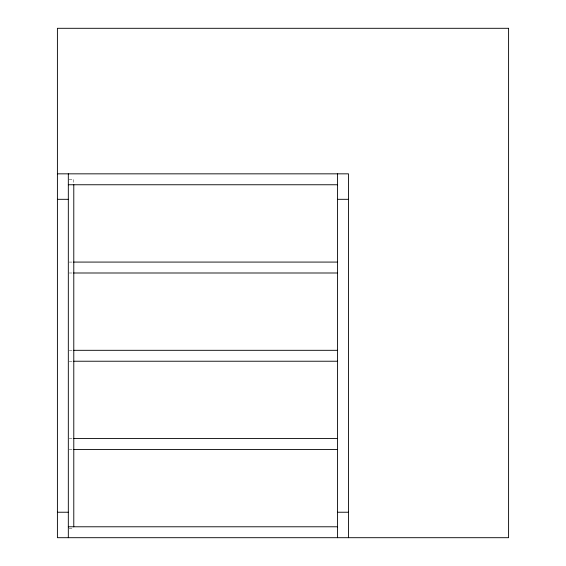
<?xml version="1.0" encoding="UTF-8"?>
<svg xmlns="http://www.w3.org/2000/svg" width="566" height="566" viewBox="0 0 566 566"><rect width="100%" height="100%" fill="white"/><g stroke="black" fill="none" stroke-linecap="round" stroke-linejoin="round"><path stroke-width="0.42" stroke-dasharray="2.83 2.12" d="M69.102 179.302L73.785 179.302L73.785 183.724M69.208 262.079L72.738 262.079M69.208 272.996L72.738 272.996M69.208 350.312L72.738 350.312M69.208 361.228L72.738 361.228M69.208 438.551L72.738 438.551M69.208 449.468L72.738 449.468M69.102 528.602L73.785 528.602"/><path stroke-width="0.85" d="M57.407 173.84L348.493 173.84L348.493 537.7M68.323 184.757L337.577 184.757M57.407 199.31L68.323 199.31M337.577 199.31L348.493 199.31M73.622 262.079L337.577 262.079M73.622 272.996L337.577 272.996M73.622 350.312L337.577 350.312M73.622 361.228L337.577 361.228M73.622 438.551L337.577 438.551M73.622 449.468L337.577 449.468M57.407 512.23L68.323 512.23M337.577 512.23L348.493 512.23M68.323 526.783L337.577 526.783M337.577 173.84L337.577 537.7M73.785 184.608L73.785 526.833M68.323 173.84L68.323 537.7M508.593 28.3L57.407 28.3L57.407 537.7L508.593 537.7L508.593 28.3"/></g></svg>
